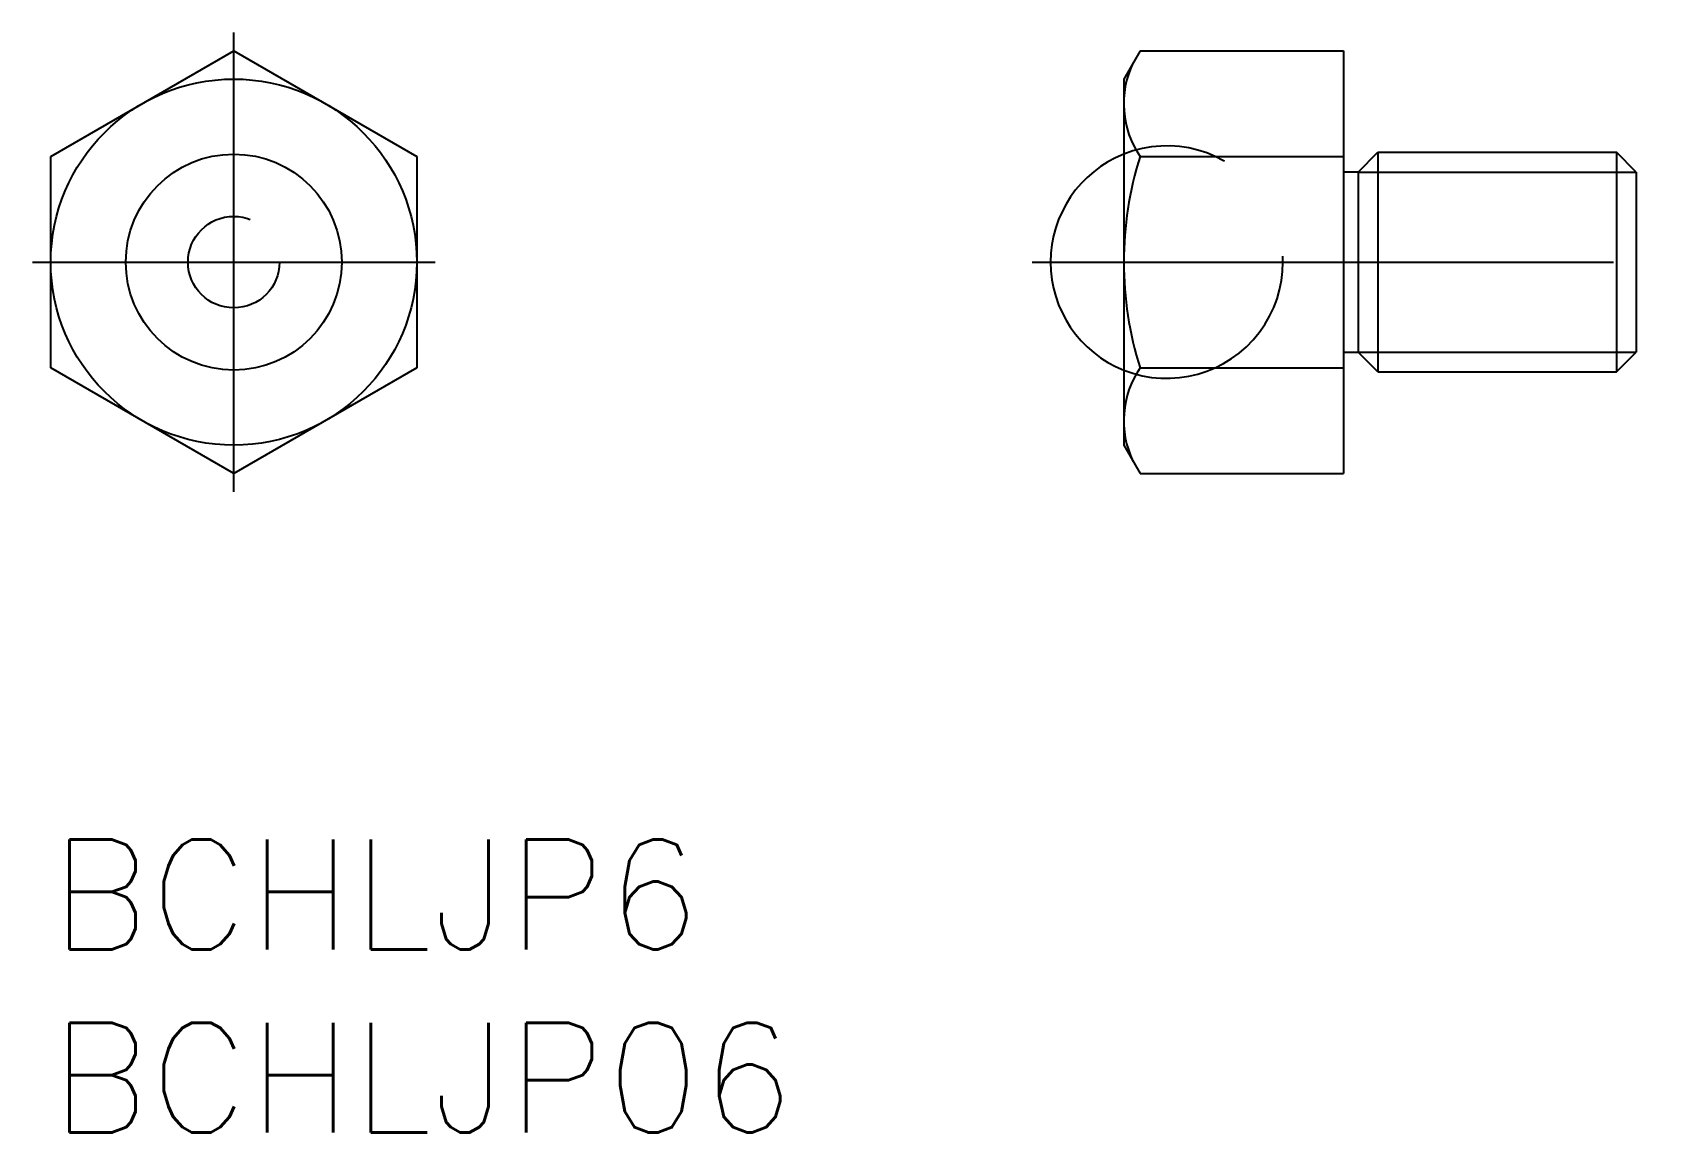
# Model space of a CAD drawing. Extents: x -0.5 to 43.8, y -8 to 22.
import ezdxf

# ---------------------------------------------------------------- set-up
doc = ezdxf.new("R2010")
doc.units = 0
doc.header["$LTSCALE"] = 0.5
doc.linetypes.add('CENTER', pattern=[50.8, 31.75, -6.35, 6.35, -6.35])
doc.linetypes.add('DASHED', pattern=[19.05, 12.7, -6.35])
for name, color, linetype in [('MSM_CENTER', 1, 'CENTER'), ('MSM_CONTINUOUS', 7, 'CONTINUOUS'), ('MSM_DASHED', 4, 'DASHED'), ('MSM_NARROW', 5, 'CONTINUOUS'), ('MSM_PART_NUMBER', 7, 'CONTINUOUS')]:
    doc.layers.add(name, color=color, linetype=linetype)
doc.styles.get("Standard").update_dxf_attribs({"font": 'txt.shx', "height": 1.5, "bigfont": 'bigfont.shx'})

# ---------------------------------------------------------------- blocks, each defined once
blk = doc.blocks.new('*U11')
at = {"layer": 'MSM_PART_NUMBER'}
blk.add_text('BCHLJP6', height=3, dxfattribs=at).set_placement((0, -3))
blk = doc.blocks.new('*U12')
at = {"layer": 'MSM_PART_NUMBER'}
blk.add_text('BCHLJP06', height=3, dxfattribs=at).set_placement((0, -8))

msp = doc.modelspace()

# ---------------------------------------------------------------- linework, layer by layer
at = {"layer": 'MSM_CENTER'}
for p, q in [((5, 9.5), (5, 22.047)), ((-0.5, 15.774), (10.5, 15.774)), ((26.813, 15.774), (43.813, 15.774))]:
    msp.add_line(p, q, dxfattribs=at)
at = {"layer": 'MSM_CONTINUOUS'}
for p, q in [((0, 18.66), (5, 21.547)), ((5, 21.547), (10, 18.66)), ((29.76, 21.547), (29.313, 20.774)), ((29.76, 21.547), (35.313, 21.547)), ((35.313, 21.547), (35.313, 10)), ((29.313, 20.774), (29.313, 10.774)), ((0, 12.887), (0, 18.66)), ((10, 18.66), (10, 12.887)), ((29.76, 18.66), (35.313, 18.66)), ((35.713, 18.232), (36.255, 18.774)), ((36.255, 18.774), (42.772, 18.774)), ((36.255, 18.774), (36.255, 12.774)), ((43.313, 18.232), (42.772, 18.774)), ((42.772, 18.774), (42.772, 12.774)), ((35.713, 18.232), (35.313, 18.232)), ((35.713, 18.232), (35.713, 13.315)), ((43.313, 18.232), (43.313, 13.315)), ((35.313, 13.315), (35.713, 13.315)), ((36.255, 12.774), (35.713, 13.315)), ((42.772, 12.774), (43.313, 13.315)), ((5, 10), (0, 12.887)), ((10, 12.887), (5, 10)), ((29.76, 12.887), (35.313, 12.887)), ((36.255, 12.774), (42.772, 12.774)), ((29.313, 10.774), (29.76, 10)), ((29.76, 10), (35.313, 10))]:
    msp.add_line(p, q, dxfattribs=at)
for radius in [5, 2.95]:
    msp.add_circle((5, 15.774), radius, dxfattribs=at)
for centre, radius, start, end in [((31.869, 20.104), 2.556, 154.3842, 214.3842), ((30.488, 15.774), 3.175, 111.7205, 248.2795), ((38.867, 15.774), 9.553, 162.412, 197.588), ((31.869, 11.443), 2.556, 145.6158, 205.6158)]:
    msp.add_arc(centre, radius, start, end, dxfattribs=at)
at = {"layer": 'MSM_DASHED'}
msp.add_circle((5, 15.774), 1.25, dxfattribs=at)
msp.add_arc((30.488, 15.774), 3.175, 248.2795, 111.7205, dxfattribs=at)
at = {"layer": 'MSM_NARROW'}
for p, q in [((35.713, 18.232), (43.313, 18.232)), ((35.713, 13.315), (43.313, 13.315))]:
    msp.add_line(p, q, dxfattribs=at)

# ---------------------------------------------------------------- block references
at = {"layer": 'MSM_CONTINUOUS'}
for name in ['*U11', '*U12']:
    msp.add_blockref(name, (0, 0), dxfattribs=at)

doc.saveas('drawing.dxf')
